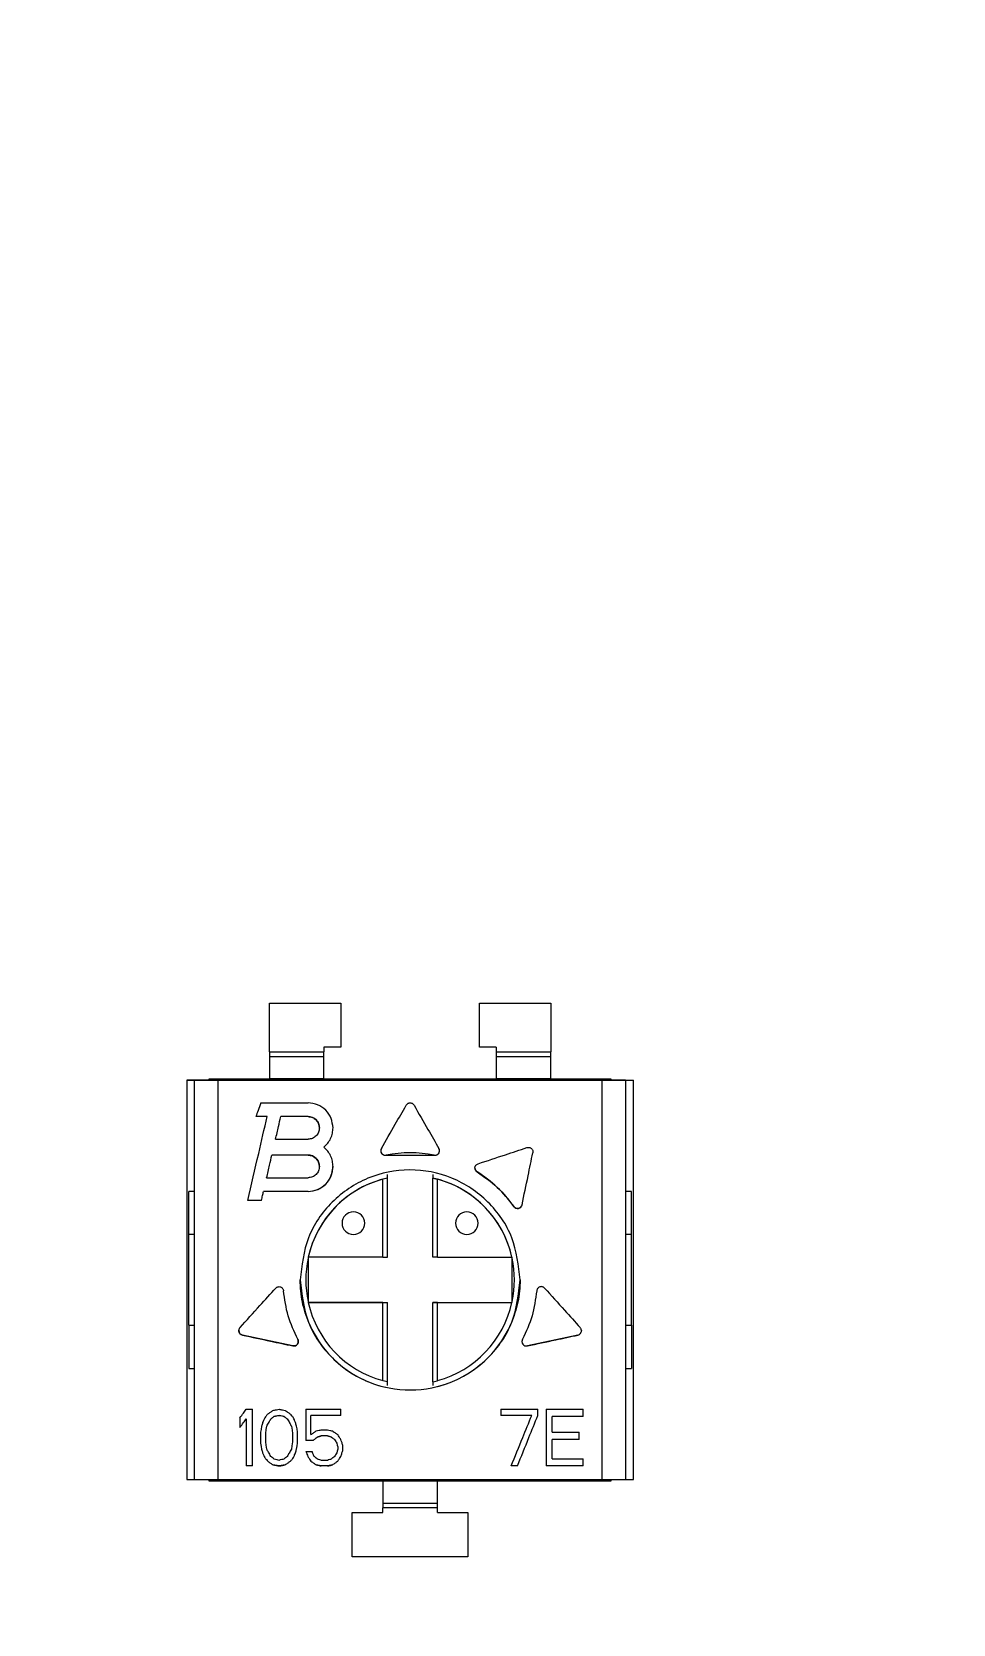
# Model space of a CAD drawing. Header units: millimetres. Extents: x -963 to 6509, y -1367 to 453.
# Drawn here: x 5619.3 to 5629.61, y -299.01 to -281.19 of the extents above; entities that cross this region are included whole.
import ezdxf

# ---------------------------------------------------------------- set-up
doc = ezdxf.new("R2010")
doc.units = ezdxf.units.MM
doc.header["$LTSCALE"] = 0.5
doc.layers.get('0').update_dxf_attribs({"lineweight": 60})

msp = doc.modelspace()

# ---------------------------------------------------------------- hatches: boundary and pattern name
at = {"linetype": 'Continuous', "lineweight": 25}
h = msp.add_hatch(dxfattribs=at)
h.set_pattern_fill('ANSI37', style=0)
edge = h.paths.add_edge_path(flags=0)
edge.add_line((5693.734, -230.456), (5529.734, -230.456))
edge.add_arc((5529.734, -233.456), 3, 90, 180)
edge.add_line((5526.734, -233.456), (5526.734, -347.456))
edge.add_arc((5529.734, -347.456), 3, 180, 270)
edge.add_line((5529.734, -350.456), (5549.734, -350.456))
edge.add_line((5549.734, -350.456), (5549.734, -353.456))
edge.add_line((5549.734, -353.456), (5569.734, -353.456))
edge.add_line((5569.734, -353.456), (5569.734, -350.456))
edge.add_line((5569.734, -350.456), (5653.734, -350.456))
edge.add_line((5653.734, -350.456), (5653.734, -353.456))
edge.add_line((5653.734, -353.456), (5673.734, -353.456))
edge.add_line((5673.734, -353.456), (5673.734, -350.456))
edge.add_line((5673.734, -350.456), (5693.734, -350.456))
edge.add_arc((5693.734, -347.456), 3, 270, 360)
edge.add_line((5696.734, -347.456), (5696.734, -233.456))
edge.add_arc((5693.734, -233.456), 3, 0, 90)
edge = h.paths.add_edge_path(flags=0)
edge.add_arc((5686.734, -340.456), 3.15, 0, 360)
edge = h.paths.add_edge_path(flags=0)
edge.add_arc((5536.734, -340.456), 3.15, 0, 360)
edge = h.paths.add_edge_path(flags=0)
edge.add_arc((5536.734, -240.456), 3.15, 0, 360)
edge = h.paths.add_edge_path(flags=0)
edge.add_arc((5686.734, -240.456), 3.15, 0, 360)
h.paths.add_polyline_path([(5531.734, -245.456), (5541.734, -245.456), (5541.734, -235.456), (5681.734, -235.456), (5681.734, -245.456), (5691.734, -245.456), (5691.734, -335.456), (5681.734, -335.456), (5681.734, -345.456), (5541.734, -345.456), (5541.734, -335.456), (5531.734, -335.456)], flags=0)

# ---------------------------------------------------------------- linework, layer by layer
at = {"color": 7, "linetype": 'Continuous', "lineweight": 25}
for p, q in [((5621.957, -292.062), (5622.758, -292.062)), ((5621.957, -292.608), (5621.957, -292.062)), ((5622.758, -292.062), (5622.758, -292.557)), ((5624.307, -292.062), (5625.107, -292.062)), ((5624.307, -292.557), (5624.307, -292.062)), ((5625.107, -292.062), (5625.107, -292.608)), ((5621.957, -292.608), (5622.567, -292.608)), ((5621.957, -292.608), (5621.957, -292.659)), ((5622.758, -292.557), (5622.567, -292.557)), ((5622.567, -292.557), (5622.567, -292.608)), ((5622.567, -292.659), (5622.567, -292.608)), ((5624.497, -292.557), (5624.307, -292.557)), ((5624.497, -292.557), (5624.497, -292.608)), ((5624.497, -292.608), (5625.107, -292.608)), ((5624.497, -292.608), (5624.497, -292.659)), ((5625.107, -292.659), (5625.107, -292.608)), ((5621.957, -292.659), (5622.567, -292.659)), ((5621.957, -292.659), (5621.957, -292.91)), ((5622.567, -292.91), (5622.567, -292.659)), ((5624.497, -292.659), (5625.107, -292.659)), ((5624.497, -292.659), (5624.497, -292.91)), ((5625.107, -292.91), (5625.107, -292.659)), ((5621.119, -292.925), (5621.033, -292.925)), ((5621.033, -292.925), (5621.15, -292.925)), ((5621.033, -292.925), (5621.033, -297.396)), ((5621.119, -297.396), (5621.119, -292.925)), ((5621.384, -292.925), (5621.119, -292.925)), ((5621.15, -292.925), (5621.246, -292.925)), ((5621.246, -292.925), (5621.364, -292.925)), ((5621.284, -292.925), (5621.284, -292.91)), ((5621.284, -292.91), (5622.707, -292.91)), ((5621.284, -292.91), (5625.78, -292.91)), ((5621.364, -292.925), (5625.701, -292.925)), ((5621.384, -297.396), (5621.384, -292.925)), ((5625.681, -292.925), (5621.384, -292.925)), ((5622.567, -292.91), (5621.957, -292.91)), ((5622.707, -292.91), (5622.707, -292.925)), ((5622.707, -292.91), (5624.358, -292.91)), ((5624.358, -292.91), (5625.78, -292.91)), ((5624.358, -292.925), (5624.358, -292.91)), ((5625.107, -292.91), (5624.497, -292.91)), ((5625.681, -297.396), (5625.681, -292.925)), ((5625.945, -292.925), (5625.681, -292.925)), ((5625.701, -292.925), (5625.818, -292.925)), ((5625.78, -292.91), (5625.78, -292.925)), ((5625.818, -292.925), (5625.915, -292.925)), ((5625.915, -292.925), (5626.032, -292.925)), ((5625.945, -292.925), (5625.945, -297.396)), ((5625.945, -292.925), (5626.032, -292.925)), ((5626.032, -297.396), (5626.032, -292.925)), ((5621.932, -293.332), (5621.805, -293.332)), ((5621.932, -293.332), (5621.805, -293.332)), ((5621.861, -293.179), (5622.389, -293.179)), ((5622.389, -293.332), (5622.084, -293.332)), ((5622.389, -293.332), (5622.084, -293.332)), ((5622.026, -293.586), (5622.389, -293.586)), ((5622.389, -293.763), (5621.985, -293.763)), ((5622.389, -293.763), (5621.985, -293.763)), ((5623.264, -293.764), (5623.801, -293.764)), ((5623.278, -294.02), (5623.225, -294.033)), ((5623.225, -294.907), (5623.225, -294.033)), ((5623.278, -294.02), (5623.278, -293.979)), ((5623.278, -294.02), (5623.278, -294.02)), ((5623.278, -294.907), (5623.278, -294.02)), ((5623.786, -293.979), (5623.786, -294.02)), ((5623.786, -294.02), (5623.84, -294.033)), ((5623.786, -294.02), (5623.786, -294.02)), ((5623.786, -294.907), (5623.786, -294.02)), ((5623.84, -294.907), (5623.84, -294.033)), ((5621.056, -294.652), (5621.056, -294.17)), ((5621.119, -294.17), (5621.056, -294.17)), ((5622.389, -294.17), (5621.891, -294.17)), ((5622.389, -294.17), (5621.891, -294.17)), ((5626.009, -294.17), (5625.945, -294.17)), ((5626.009, -294.652), (5626.009, -294.17)), ((5621.867, -294.271), (5621.715, -294.271)), ((5621.867, -294.271), (5621.715, -294.271)), ((5621.119, -294.652), (5621.056, -294.652)), ((5621.056, -295.668), (5621.056, -294.652)), ((5626.009, -294.652), (5625.945, -294.652)), ((5626.009, -295.668), (5626.009, -294.652)), ((5622.389, -294.907), (5622.389, -294.918)), ((5622.389, -294.907), (5622.392, -294.907)), ((5622.389, -294.918), (5622.389, -295.403)), ((5623.225, -294.907), (5622.392, -294.907)), ((5623.225, -294.907), (5623.278, -294.907)), ((5623.84, -294.907), (5623.786, -294.907)), ((5623.84, -294.907), (5624.673, -294.907)), ((5624.673, -294.907), (5624.675, -294.907)), ((5624.675, -294.918), (5624.675, -294.907)), ((5624.675, -295.403), (5624.675, -294.918)), ((5622.389, -295.403), (5622.389, -295.414)), ((5622.389, -295.414), (5622.392, -295.414)), ((5622.389, -295.414), (5623.278, -295.414)), ((5623.225, -295.414), (5622.392, -295.414)), ((5623.225, -295.414), (5623.278, -295.414)), ((5623.225, -296.288), (5623.225, -295.414)), ((5623.278, -296.301), (5623.278, -295.414)), ((5623.84, -295.414), (5623.786, -295.414)), ((5623.786, -296.301), (5623.786, -295.414)), ((5623.786, -295.414), (5624.673, -295.414)), ((5623.84, -296.288), (5623.84, -295.414)), ((5623.84, -295.414), (5624.673, -295.414)), ((5624.673, -295.414), (5624.675, -295.414)), ((5624.675, -295.414), (5624.675, -295.403)), ((5621.056, -295.668), (5621.119, -295.668)), ((5621.056, -295.668), (5621.056, -296.151)), ((5625.945, -295.668), (5626.009, -295.668)), ((5626.009, -295.668), (5626.009, -296.151)), ((5622.219, -295.898), (5621.655, -295.778)), ((5625.409, -295.778), (5624.845, -295.898)), ((5625.449, -295.728), (5625.449, -295.731)), ((5621.056, -296.151), (5621.119, -296.151)), ((5625.945, -296.151), (5626.009, -296.151)), ((5623.278, -296.301), (5623.225, -296.288)), ((5623.278, -296.342), (5623.278, -296.301)), ((5623.786, -296.301), (5623.84, -296.288)), ((5623.786, -296.301), (5623.786, -296.342)), ((5621.627, -296.703), (5621.627, -296.811)), ((5621.696, -296.608), (5621.766, -296.608)), ((5621.696, -296.716), (5621.696, -297.243)), ((5621.766, -297.243), (5621.766, -296.608)), ((5622.065, -296.676), (5622.007, -296.689)), ((5622.123, -296.689), (5622.065, -296.676)), ((5622.365, -296.608), (5622.756, -296.608)), ((5622.365, -296.608), (5622.365, -296.959)), ((5622.422, -296.892), (5622.422, -296.676)), ((5622.756, -296.676), (5622.422, -296.676)), ((5622.756, -296.676), (5622.422, -296.676)), ((5622.756, -296.676), (5622.756, -296.608)), ((5624.548, -296.608), (5624.963, -296.608)), ((5624.548, -296.608), (5624.548, -296.676)), ((5624.894, -296.676), (5624.548, -296.676)), ((5624.894, -296.676), (5624.548, -296.676)), ((5624.963, -296.676), (5624.963, -296.608)), ((5625.055, -296.608), (5625.47, -296.608)), ((5625.055, -296.608), (5625.055, -297.243)), ((5625.124, -296.865), (5625.124, -296.689)), ((5625.47, -296.689), (5625.124, -296.689)), ((5625.47, -296.689), (5625.124, -296.689)), ((5625.47, -296.689), (5625.47, -296.608)), ((5621.858, -296.865), (5621.858, -296.987)), ((5621.915, -296.973), (5621.915, -296.878)), ((5622.215, -296.878), (5622.215, -296.973)), ((5622.272, -296.987), (5622.272, -296.865)), ((5622.537, -296.905), (5622.491, -296.919)), ((5622.537, -296.838), (5622.607, -296.838)), ((5622.607, -296.905), (5622.537, -296.905)), ((5622.607, -296.905), (5622.537, -296.905)), ((5622.653, -296.919), (5622.607, -296.905)), ((5625.124, -296.865), (5625.424, -296.865)), ((5625.424, -296.946), (5625.424, -296.865)), ((5622.445, -296.959), (5622.365, -296.959)), ((5622.445, -296.959), (5622.365, -296.959)), ((5622.365, -297.081), (5622.434, -297.081)), ((5622.722, -297.027), (5622.722, -297.054)), ((5622.779, -297.068), (5622.779, -297.014)), ((5625.124, -297.162), (5625.124, -296.946)), ((5625.424, -296.946), (5625.124, -296.946)), ((5625.424, -296.946), (5625.124, -296.946)), ((5621.766, -297.243), (5621.696, -297.243)), ((5621.766, -297.243), (5621.696, -297.243)), ((5622.065, -297.243), (5621.996, -297.23)), ((5622.134, -297.23), (5622.065, -297.243)), ((5622.537, -297.243), (5622.48, -297.23)), ((5622.537, -297.176), (5622.607, -297.176)), ((5622.607, -297.243), (5622.537, -297.243)), ((5622.607, -297.243), (5622.537, -297.243)), ((5622.664, -297.23), (5622.607, -297.243)), ((5624.733, -297.243), (5624.663, -297.243)), ((5624.733, -297.243), (5624.663, -297.243)), ((5625.47, -297.243), (5625.055, -297.243)), ((5625.47, -297.243), (5625.055, -297.243)), ((5625.124, -297.162), (5625.47, -297.162)), ((5625.47, -297.243), (5625.47, -297.162)), ((5621.033, -297.396), (5621.119, -297.396)), ((5621.119, -297.396), (5621.384, -297.396)), ((5621.284, -297.411), (5621.284, -297.396)), ((5622.707, -297.411), (5621.284, -297.411)), ((5622.707, -297.396), (5622.707, -297.411)), ((5624.358, -297.411), (5622.707, -297.411)), ((5623.227, -297.411), (5623.227, -297.662)), ((5623.837, -297.662), (5623.837, -297.411)), ((5624.358, -297.411), (5624.358, -297.396)), ((5625.78, -297.411), (5624.358, -297.411)), ((5625.681, -297.396), (5625.945, -297.396)), ((5625.78, -297.396), (5625.78, -297.411)), ((5625.945, -297.396), (5626.032, -297.396)), ((5622.885, -298.259), (5622.885, -297.764)), ((5622.885, -297.764), (5623.227, -297.764)), ((5623.837, -297.662), (5623.227, -297.662)), ((5623.227, -297.662), (5623.227, -297.713)), ((5623.837, -297.713), (5623.227, -297.713)), ((5623.227, -297.764), (5623.227, -297.713)), ((5623.837, -297.713), (5623.837, -297.662)), ((5623.837, -297.764), (5623.837, -297.713)), ((5623.837, -297.764), (5624.18, -297.764)), ((5624.18, -297.764), (5624.18, -298.259)), ((5624.18, -298.259), (5622.885, -298.259))]:
    msp.add_line(p, q, dxfattribs=at)
at = {"color": 7, "linetype": 'Continuous', "lineweight": 25, "flags": 128}
for points in [[(5621.926, -294.017), (5621.984, -294.017), (5622.042, -294.017), (5622.1, -294.017), (5622.157, -294.017), (5622.215, -294.017), (5622.273, -294.017), (5622.331, -294.017), (5622.389, -294.017)], [(5621.869, -296.797), (5621.863, -296.835), (5621.858, -296.865)], [(5621.915, -296.878), (5621.922, -296.833), (5621.927, -296.797)], [(5622.203, -296.797), (5622.21, -296.843), (5622.215, -296.878)], [(5622.272, -296.865), (5622.266, -296.827), (5622.261, -296.797)], [(5621.858, -296.987), (5621.864, -297.024), (5621.869, -297.054)], [(5621.927, -297.054), (5621.92, -297.009), (5621.915, -296.973)], [(5622.215, -296.973), (5622.208, -297.018), (5622.203, -297.054)], [(5622.261, -297.054), (5622.267, -297.016), (5622.272, -296.987)], [(5622.71, -296.987), (5622.717, -297.009), (5622.722, -297.027)], [(5622.722, -297.054), (5622.715, -297.077), (5622.71, -297.095)], [(5621.384, -297.396), (5621.918, -297.396), (5622.455, -297.396), (5622.993, -297.396), (5623.532, -297.396), (5624.071, -297.396), (5624.61, -297.396), (5625.146, -297.396), (5625.681, -297.396)]]:
    msp.add_lwpolyline(points, dxfattribs=at)
at = {"color": 7, "linetype": 'Continuous', "lineweight": 25}
for centre, radius, start, end in [((5622.389, -293.459), 0.127, 0, 90), ((5623.254, -293.714), 0.0508, 150, 280.8899), ((5623.811, -293.714), 0.0508, 259.1101, 30), ((5622.389, -293.89), 0.127, 0, 90), ((5622.389, -293.89), 0.279, 270, 0), ((5623.532, -295.16), 1.422, 79.1101, 100.8899), ((5623.532, -295.16), 1.168, 102.5559, 167.4823), ((5623.532, -295.16), 1.168, 105.2509, 167.4823), ((5623.532, -295.16), 1.168, 12.5178, 77.4442), ((5623.532, -295.16), 1.168, 12.5178, 74.7491), ((5624.309, -293.908), 0.0508, 179.9999, 238.1973), ((5623.532, -295.16), 1.422, 35.2514, 58.1973), ((5622.897, -294.525), 0.127, 90, 270), ((5622.897, -294.525), 0.127, 270, 90), ((5624.167, -294.525), 0.127, 90, 270), ((5624.167, -294.525), 0.127, 270, 90), ((5624.735, -294.31), 0.0508, 215.2514, 348.2775), ((5622.897, -294.525), 0.127, 180, 270), ((5622.897, -294.525), 0.127, 270, 0), ((5624.167, -294.525), 0.127, 180, 270), ((5624.167, -294.525), 0.127, 270, 0), ((5623.532, -295.16), 1.168, 168.0313, 191.9688), ((5623.532, -295.16), 1.168, 348.0313, 11.9688), ((5623.532, -295.16), 1.168, 192.5178, 254.7491), ((5623.532, -295.16), 1.168, 285.2509, 347.4823), ((5623.532, -295.16), 1.232, 203.2848, 258.1011), ((5623.532, -295.16), 1.232, 281.8989, 336.7156), ((5621.666, -295.728), 0.0508, 180, 257.9375), ((5622.23, -295.849), 0.0508, 257.9375, 27.8573), ((5624.835, -295.849), 0.0508, 152.1427, 282.0625)]:
    msp.add_arc(centre, radius, start, end, dxfattribs=at)
for points, knots in [([(5621.715, -294.271), (5621.756, -294.096), (5621.828, -293.783), (5621.9, -293.469), (5621.932, -293.332)], [0, 0, 0, 0, 0.5599981, 1, 1, 1, 1]), ([(5621.861, -293.179), (5621.85, -293.208), (5621.832, -293.258), (5621.813, -293.309), (5621.805, -293.332)], [0, 0, 0, 0, 0.560004, 1, 1, 1, 1]), ([(5622.026, -293.586), (5622.037, -293.538), (5622.056, -293.454), (5622.076, -293.369), (5622.084, -293.332)], [0, 0, 0, 0, 0.559991, 1, 1, 1, 1]), ([(5622.669, -293.459), (5622.664, -293.422), (5622.656, -293.349), (5622.592, -293.257), (5622.5, -293.192), (5622.426, -293.183), (5622.389, -293.179)], [0, 0, 0, 0, 0.248714, 0.497743, 0.748018, 1, 1, 1, 1]), ([(5622.389, -293.332), (5622.406, -293.334), (5622.439, -293.337), (5622.481, -293.367), (5622.51, -293.409), (5622.514, -293.442), (5622.516, -293.459)], [0, 0, 0, 0, 0.2536457, 0.5019957, 0.749069, 1, 1, 1, 1]), ([(5623.21, -293.688), (5623.262, -293.598), (5623.355, -293.438), (5623.447, -293.277), (5623.488, -293.206)], [0, 0, 0, 0, 0.559996, 1, 1, 1, 1]), ([(5623.576, -293.206), (5623.574, -293.203), (5623.569, -293.195), (5623.558, -293.187), (5623.546, -293.182), (5623.532, -293.18), (5623.519, -293.182), (5623.507, -293.187), (5623.496, -293.195), (5623.491, -293.203), (5623.488, -293.206)], [0, 0, 0, 0, 0.126218, 0.250584, 0.375558, 0.499998, 0.624438, 0.749412, 0.873768, 1, 1, 1, 1]), ([(5623.576, -293.206), (5623.628, -293.296), (5623.721, -293.457), (5623.814, -293.618), (5623.855, -293.688)], [0, 0, 0, 0, 0.559997, 1, 1, 1, 1]), ([(5622.516, -293.459), (5622.514, -293.475), (5622.511, -293.508), (5622.481, -293.55), (5622.44, -293.58), (5622.406, -293.584), (5622.389, -293.586)], [0, 0, 0, 0, 0.249146, 0.4959559, 0.7465476, 1, 1, 1, 1]), ([(5622.567, -293.675), (5622.582, -293.66), (5622.612, -293.632), (5622.644, -293.579), (5622.665, -293.52), (5622.667, -293.479), (5622.669, -293.459)], [0, 0, 0, 0, 0.250937, 0.501447, 0.751068, 1, 1, 1, 1]), ([(5622.669, -293.89), (5622.667, -293.87), (5622.665, -293.829), (5622.644, -293.77), (5622.612, -293.717), (5622.582, -293.689), (5622.567, -293.675)], [0, 0, 0, 0, 0.249025, 0.498712, 0.749235, 1, 1, 1, 1]), ([(5623.21, -293.688), (5623.208, -293.693), (5623.204, -293.702), (5623.203, -293.716), (5623.205, -293.731), (5623.212, -293.744), (5623.222, -293.754), (5623.235, -293.761), (5623.249, -293.765), (5623.259, -293.764), (5623.264, -293.764)], [0, 0, 0, 0, 0.127344, 0.252115, 0.376193, 0.499961, 0.623753, 0.747838, 0.872634, 1, 1, 1, 1]), ([(5623.801, -293.764), (5623.806, -293.764), (5623.816, -293.765), (5623.83, -293.761), (5623.843, -293.754), (5623.853, -293.744), (5623.859, -293.731), (5623.862, -293.716), (5623.861, -293.702), (5623.857, -293.693), (5623.855, -293.688)], [0, 0, 0, 0, 0.127366, 0.252233, 0.376326, 0.50013, 0.623884, 0.747962, 0.872701, 1, 1, 1, 1]), ([(5624.293, -293.86), (5624.395, -293.826), (5624.578, -293.766), (5624.76, -293.706), (5624.84, -293.679)], [0, 0, 0, 0, 0.559997, 1, 1, 1, 1]), ([(5624.84, -293.679), (5624.845, -293.678), (5624.853, -293.676), (5624.867, -293.677), (5624.879, -293.682), (5624.89, -293.689), (5624.899, -293.699), (5624.905, -293.711), (5624.908, -293.725), (5624.906, -293.733), (5624.906, -293.738)], [0, 0, 0, 0, 0.125347, 0.250473, 0.375735, 0.501399, 0.626538, 0.751304, 0.875778, 1, 1, 1, 1]), ([(5621.926, -294.017), (5621.937, -293.97), (5621.957, -293.885), (5621.976, -293.801), (5621.985, -293.763)], [0, 0, 0, 0, 0.560002, 1, 1, 1, 1]), ([(5622.389, -293.763), (5622.406, -293.765), (5622.439, -293.769), (5622.481, -293.799), (5622.51, -293.84), (5622.514, -293.874), (5622.516, -293.89)], [0, 0, 0, 0, 0.2536457, 0.5019957, 0.749069, 1, 1, 1, 1]), ([(5622.389, -294.17), (5622.426, -294.166), (5622.499, -294.157), (5622.592, -294.092), (5622.656, -294), (5622.664, -293.927), (5622.669, -293.89)], [0, 0, 0, 0, 0.2518753, 0.5021641, 0.7512731, 1, 1, 1, 1]), ([(5622.516, -293.89), (5622.514, -293.907), (5622.511, -293.94), (5622.481, -293.982), (5622.44, -294.012), (5622.406, -294.015), (5622.389, -294.017)], [0, 0, 0, 0, 0.2491465, 0.4959569, 0.746549, 1, 1, 1, 1]), ([(5624.282, -293.952), (5624.278, -293.949), (5624.27, -293.943), (5624.262, -293.931), (5624.258, -293.917), (5624.257, -293.902), (5624.261, -293.888), (5624.269, -293.876), (5624.279, -293.866), (5624.288, -293.862), (5624.293, -293.86)], [0, 0, 0, 0, 0.12501, 0.249699, 0.374525, 0.499814, 0.625159, 0.750049, 0.87482, 1, 1, 1, 1]), ([(5624.785, -294.32), (5624.808, -294.212), (5624.848, -294.017), (5624.888, -293.823), (5624.906, -293.738)], [0, 0, 0, 0, 0.56, 1, 1, 1, 1]), ([(5624.764, -295.16), (5624.746, -294.999), (5624.708, -294.676), (5624.422, -294.265), (5624.013, -293.991), (5623.528, -293.897), (5623.045, -293.994), (5622.64, -294.268), (5622.356, -294.677), (5622.319, -294.999), (5622.3, -295.16)], [0, 0, 0, 0, 0.1251627, 0.2501564, 0.3763179, 0.5012382, 0.6255137, 0.7504223, 0.8749774, 1, 1, 1, 1]), ([(5624.282, -293.952), (5624.36, -294.006), (5624.517, -294.114), (5624.635, -294.264), (5624.694, -294.339)], [0, 0, 0, 0, 0.499894, 1, 1, 1, 1]), ([(5621.867, -294.271), (5621.872, -294.252), (5621.88, -294.219), (5621.887, -294.185), (5621.891, -294.17)], [0, 0, 0, 0, 0.559998, 1, 1, 1, 1]), ([(5624.785, -294.32), (5624.784, -294.325), (5624.781, -294.335), (5624.772, -294.346), (5624.76, -294.355), (5624.746, -294.361), (5624.731, -294.361), (5624.717, -294.358), (5624.703, -294.351), (5624.697, -294.343), (5624.694, -294.339)], [0, 0, 0, 0, 0.124279, 0.248753, 0.373642, 0.498928, 0.624478, 0.749727, 0.874853, 1, 1, 1, 1]), ([(5621.628, -295.694), (5621.702, -295.612), (5621.835, -295.465), (5621.968, -295.317), (5622.027, -295.252)], [0, 0, 0, 0, 0.5599975, 1, 1, 1, 1]), ([(5622.027, -295.252), (5622.03, -295.249), (5622.038, -295.242), (5622.051, -295.237), (5622.066, -295.235), (5622.081, -295.238), (5622.094, -295.244), (5622.105, -295.255), (5622.113, -295.268), (5622.114, -295.277), (5622.115, -295.282)], [0, 0, 0, 0, 0.124702, 0.249607, 0.374994, 0.500671, 0.626109, 0.751124, 0.875779, 1, 1, 1, 1]), ([(5622.275, -295.825), (5622.234, -295.739), (5622.154, -295.566), (5622.128, -295.377), (5622.115, -295.282)], [0, 0, 0, 0, 0.499952, 1, 1, 1, 1]), ([(5622.3, -295.16), (5622.319, -295.322), (5622.356, -295.645), (5622.642, -296.056), (5623.051, -296.33), (5623.536, -296.424), (5624.019, -296.327), (5624.424, -296.053), (5624.709, -295.644), (5624.746, -295.322), (5624.764, -295.16)], [0, 0, 0, 0, 0.125162, 0.250156, 0.376312, 0.501231, 0.625508, 0.750423, 0.874977, 1, 1, 1, 1]), ([(5622.401, -295.647), (5622.372, -295.569), (5622.313, -295.412), (5622.305, -295.244), (5622.3, -295.16)], [0, 0, 0, 0, 0.500001, 1, 1, 1, 1]), ([(5624.764, -295.16), (5624.76, -295.244), (5624.751, -295.412), (5624.693, -295.569), (5624.664, -295.647)], [0, 0, 0, 0, 0.500026, 1, 1, 1, 1]), ([(5624.949, -295.282), (5624.936, -295.377), (5624.91, -295.566), (5624.83, -295.739), (5624.79, -295.825)], [0, 0, 0, 0, 0.500051, 1, 1, 1, 1]), ([(5625.038, -295.252), (5625.034, -295.249), (5625.027, -295.242), (5625.013, -295.237), (5624.998, -295.235), (5624.984, -295.238), (5624.97, -295.244), (5624.96, -295.255), (5624.952, -295.267), (5624.95, -295.277), (5624.949, -295.282)], [0, 0, 0, 0, 0.127177, 0.2523, 0.376912, 0.501034, 0.624848, 0.74894, 0.873563, 1, 1, 1, 1]), ([(5625.038, -295.252), (5625.112, -295.335), (5625.245, -295.482), (5625.378, -295.629), (5625.436, -295.694)], [0, 0, 0, 0, 0.560001, 1, 1, 1, 1]), ([(5621.655, -295.778), (5621.651, -295.777), (5621.642, -295.774), (5621.631, -295.766), (5621.623, -295.756), (5621.617, -295.744), (5621.615, -295.731), (5621.616, -295.717), (5621.62, -295.705), (5621.625, -295.698), (5621.628, -295.694)], [0, 0, 0, 0, 0.126445, 0.25159, 0.376625, 0.50235, 0.627357, 0.751508, 0.87552, 1, 1, 1, 1]), ([(5621.655, -295.778), (5621.76, -295.8), (5621.948, -295.841), (5622.136, -295.881), (5622.219, -295.898)], [0, 0, 0, 0, 0.559989, 1, 1, 1, 1]), ([(5622.275, -295.825), (5622.277, -295.829), (5622.28, -295.838), (5622.281, -295.853), (5622.278, -295.867), (5622.271, -295.88), (5622.261, -295.89), (5622.248, -295.897), (5622.234, -295.9), (5622.224, -295.899), (5622.219, -295.898)], [0, 0, 0, 0, 0.124717, 0.249156, 0.373618, 0.498573, 0.624073, 0.749106, 0.874205, 1, 1, 1, 1]), ([(5624.79, -295.825), (5624.788, -295.83), (5624.784, -295.838), (5624.783, -295.853), (5624.787, -295.867), (5624.794, -295.88), (5624.804, -295.89), (5624.817, -295.897), (5624.831, -295.9), (5624.84, -295.899), (5624.845, -295.898)], [0, 0, 0, 0, 0.127548, 0.251485, 0.375398, 0.498795, 0.622684, 0.7471, 0.871622, 1, 1, 1, 1]), ([(5624.845, -295.898), (5624.951, -295.876), (5625.139, -295.836), (5625.327, -295.796), (5625.409, -295.778)], [0, 0, 0, 0, 0.56, 1, 1, 1, 1]), ([(5625.409, -295.778), (5625.414, -295.777), (5625.422, -295.774), (5625.433, -295.766), (5625.442, -295.756), (5625.448, -295.744), (5625.45, -295.731), (5625.449, -295.718), (5625.445, -295.705), (5625.439, -295.698), (5625.436, -295.694)], [0, 0, 0, 0, 0.128407, 0.25307, 0.37777, 0.502326, 0.626169, 0.749945, 0.873496, 1, 1, 1, 1]), ([(5621.627, -296.703), (5621.64, -296.685), (5621.663, -296.654), (5621.686, -296.622), (5621.696, -296.608)], [0, 0, 0, 0, 0.5600035, 1, 1, 1, 1]), ([(5621.627, -296.811), (5621.64, -296.793), (5621.663, -296.762), (5621.686, -296.73), (5621.696, -296.716)], [0, 0, 0, 0, 0.559996, 1, 1, 1, 1]), ([(5621.904, -296.703), (5621.899, -296.713), (5621.892, -296.731), (5621.884, -296.749), (5621.881, -296.757)], [0, 0, 0, 0, 0.559997, 1, 1, 1, 1]), ([(5621.938, -296.662), (5621.932, -296.67), (5621.92, -296.683), (5621.909, -296.697), (5621.904, -296.703)], [0, 0, 0, 0, 0.560009, 1, 1, 1, 1]), ([(5621.927, -296.797), (5621.935, -296.782), (5621.951, -296.755), (5621.966, -296.728), (5621.973, -296.716)], [0, 0, 0, 0, 0.560015, 1, 1, 1, 1]), ([(5621.938, -296.662), (5621.949, -296.655), (5621.968, -296.641), (5621.988, -296.628), (5621.996, -296.622)], [0, 0, 0, 0, 0.56003, 1, 1, 1, 1]), ([(5621.973, -296.716), (5621.979, -296.711), (5621.991, -296.702), (5622.002, -296.693), (5622.007, -296.689)], [0, 0, 0, 0, 0.5599451, 1, 1, 1, 1]), ([(5621.996, -296.622), (5622.009, -296.619), (5622.032, -296.615), (5622.055, -296.61), (5622.065, -296.608)], [0, 0, 0, 0, 0.560039, 1, 1, 1, 1]), ([(5622.007, -296.689), (5622.018, -296.687), (5622.037, -296.682), (5622.057, -296.678), (5622.065, -296.676)], [0, 0, 0, 0, 0.56006, 1, 1, 1, 1]), ([(5622.065, -296.608), (5622.078, -296.611), (5622.101, -296.615), (5622.124, -296.62), (5622.134, -296.622)], [0, 0, 0, 0, 0.560036, 1, 1, 1, 1]), ([(5622.065, -296.676), (5622.076, -296.678), (5622.095, -296.683), (5622.114, -296.687), (5622.123, -296.689)], [0, 0, 0, 0, 0.559997, 1, 1, 1, 1]), ([(5622.123, -296.689), (5622.129, -296.694), (5622.141, -296.703), (5622.152, -296.712), (5622.157, -296.716)], [0, 0, 0, 0, 0.560043, 1, 1, 1, 1]), ([(5622.134, -296.622), (5622.145, -296.629), (5622.164, -296.643), (5622.183, -296.656), (5622.192, -296.662)], [0, 0, 0, 0, 0.5600249, 1, 1, 1, 1]), ([(5622.157, -296.716), (5622.166, -296.731), (5622.181, -296.758), (5622.197, -296.785), (5622.203, -296.797)], [0, 0, 0, 0, 0.560008, 1, 1, 1, 1]), ([(5622.226, -296.703), (5622.22, -296.695), (5622.208, -296.682), (5622.197, -296.668), (5622.192, -296.662)], [0, 0, 0, 0, 0.559961, 1, 1, 1, 1]), ([(5622.249, -296.757), (5622.245, -296.747), (5622.237, -296.729), (5622.23, -296.711), (5622.226, -296.703)], [0, 0, 0, 0, 0.559998, 1, 1, 1, 1]), ([(5624.663, -297.243), (5624.706, -297.137), (5624.783, -296.948), (5624.86, -296.759), (5624.894, -296.676)], [0, 0, 0, 0, 0.560001, 1, 1, 1, 1]), ([(5624.733, -297.243), (5624.776, -297.137), (5624.852, -296.948), (5624.929, -296.759), (5624.963, -296.676)], [0, 0, 0, 0, 0.559999, 1, 1, 1, 1]), ([(5621.881, -296.757), (5621.879, -296.764), (5621.875, -296.778), (5621.871, -296.791), (5621.869, -296.797)], [0, 0, 0, 0, 0.560001, 1, 1, 1, 1]), ([(5622.261, -296.797), (5622.259, -296.79), (5622.255, -296.776), (5622.251, -296.763), (5622.249, -296.757)], [0, 0, 0, 0, 0.560028, 1, 1, 1, 1]), ([(5622.422, -296.892), (5622.433, -296.884), (5622.452, -296.871), (5622.471, -296.857), (5622.48, -296.851)], [0, 0, 0, 0, 0.560026, 1, 1, 1, 1]), ([(5622.445, -296.959), (5622.454, -296.952), (5622.469, -296.938), (5622.485, -296.925), (5622.491, -296.919)], [0, 0, 0, 0, 0.560001, 1, 1, 1, 1]), ([(5622.48, -296.851), (5622.491, -296.849), (5622.51, -296.844), (5622.529, -296.84), (5622.537, -296.838)], [0, 0, 0, 0, 0.559981, 1, 1, 1, 1]), ([(5622.491, -296.919), (5622.5, -296.916), (5622.515, -296.912), (5622.531, -296.907), (5622.537, -296.905)], [0, 0, 0, 0, 0.559998, 1, 1, 1, 1]), ([(5622.607, -296.838), (5622.617, -296.84), (5622.637, -296.845), (5622.656, -296.849), (5622.664, -296.851)], [0, 0, 0, 0, 0.559969, 1, 1, 1, 1]), ([(5622.607, -296.905), (5622.615, -296.908), (5622.631, -296.912), (5622.646, -296.917), (5622.653, -296.919)], [0, 0, 0, 0, 0.560005, 1, 1, 1, 1]), ([(5622.653, -296.919), (5622.659, -296.924), (5622.671, -296.933), (5622.682, -296.942), (5622.687, -296.946)], [0, 0, 0, 0, 0.559961, 1, 1, 1, 1]), ([(5622.664, -296.851), (5622.675, -296.859), (5622.694, -296.872), (5622.713, -296.886), (5622.722, -296.892)], [0, 0, 0, 0, 0.560019, 1, 1, 1, 1]), ([(5622.756, -296.946), (5622.75, -296.936), (5622.738, -296.918), (5622.727, -296.9), (5622.722, -296.892)], [0, 0, 0, 0, 0.559974, 1, 1, 1, 1]), ([(5621.869, -297.054), (5621.871, -297.062), (5621.875, -297.075), (5621.879, -297.089), (5621.881, -297.095)], [0, 0, 0, 0, 0.559979, 1, 1, 1, 1]), ([(5621.881, -297.095), (5621.885, -297.105), (5621.893, -297.123), (5621.9, -297.141), (5621.904, -297.149)], [0, 0, 0, 0, 0.559992, 1, 1, 1, 1]), ([(5621.973, -297.135), (5621.964, -297.12), (5621.949, -297.093), (5621.934, -297.066), (5621.927, -297.054)], [0, 0, 0, 0, 0.560008, 1, 1, 1, 1]), ([(5622.203, -297.054), (5622.195, -297.069), (5622.179, -297.096), (5622.164, -297.123), (5622.157, -297.135)], [0, 0, 0, 0, 0.559988, 1, 1, 1, 1]), ([(5622.226, -297.149), (5622.231, -297.139), (5622.238, -297.121), (5622.246, -297.103), (5622.249, -297.095)], [0, 0, 0, 0, 0.559991, 1, 1, 1, 1]), ([(5622.249, -297.095), (5622.252, -297.087), (5622.255, -297.074), (5622.259, -297.06), (5622.261, -297.054)], [0, 0, 0, 0, 0.5600055, 1, 1, 1, 1]), ([(5622.365, -297.081), (5622.369, -297.091), (5622.377, -297.109), (5622.384, -297.127), (5622.388, -297.135)], [0, 0, 0, 0, 0.560031, 1, 1, 1, 1]), ([(5622.457, -297.135), (5622.453, -297.125), (5622.445, -297.107), (5622.437, -297.089), (5622.434, -297.081)], [0, 0, 0, 0, 0.559998, 1, 1, 1, 1]), ([(5622.687, -296.946), (5622.692, -296.954), (5622.699, -296.967), (5622.707, -296.981), (5622.71, -296.987)], [0, 0, 0, 0, 0.559991, 1, 1, 1, 1]), ([(5622.71, -297.095), (5622.706, -297.102), (5622.698, -297.116), (5622.691, -297.129), (5622.687, -297.135)], [0, 0, 0, 0, 0.559985, 1, 1, 1, 1]), ([(5622.779, -297.014), (5622.775, -297.001), (5622.767, -296.978), (5622.76, -296.956), (5622.756, -296.946)], [0, 0, 0, 0, 0.559994, 1, 1, 1, 1]), ([(5622.756, -297.135), (5622.761, -297.123), (5622.768, -297.1), (5622.776, -297.077), (5622.779, -297.068)], [0, 0, 0, 0, 0.56001, 1, 1, 1, 1]), ([(5621.904, -297.149), (5621.91, -297.156), (5621.922, -297.17), (5621.933, -297.183), (5621.938, -297.189)], [0, 0, 0, 0, 0.560026, 1, 1, 1, 1]), ([(5621.938, -297.189), (5621.949, -297.197), (5621.968, -297.21), (5621.988, -297.224), (5621.996, -297.23)], [0, 0, 0, 0, 0.5600382, 1, 1, 1, 1]), ([(5622.007, -297.162), (5622.001, -297.157), (5621.99, -297.148), (5621.978, -297.139), (5621.973, -297.135)], [0, 0, 0, 0, 0.5599265, 1, 1, 1, 1]), ([(5621.996, -297.23), (5622.009, -297.232), (5622.032, -297.237), (5622.055, -297.241), (5622.065, -297.243)], [0, 0, 0, 0, 0.560041, 1, 1, 1, 1]), ([(5622.007, -297.162), (5622.018, -297.165), (5622.037, -297.169), (5622.057, -297.174), (5622.065, -297.176)], [0, 0, 0, 0, 0.56006, 1, 1, 1, 1]), ([(5622.065, -297.176), (5622.076, -297.173), (5622.095, -297.169), (5622.114, -297.164), (5622.123, -297.162)], [0, 0, 0, 0, 0.559989, 1, 1, 1, 1]), ([(5622.065, -297.243), (5622.078, -297.241), (5622.101, -297.236), (5622.124, -297.232), (5622.134, -297.23)], [0, 0, 0, 0, 0.560038, 1, 1, 1, 1]), ([(5622.157, -297.135), (5622.151, -297.14), (5622.139, -297.149), (5622.128, -297.158), (5622.123, -297.162)], [0, 0, 0, 0, 0.5600032, 1, 1, 1, 1]), ([(5622.134, -297.23), (5622.145, -297.222), (5622.164, -297.209), (5622.183, -297.195), (5622.192, -297.189)], [0, 0, 0, 0, 0.560033, 1, 1, 1, 1]), ([(5622.192, -297.189), (5622.198, -297.182), (5622.21, -297.168), (5622.221, -297.155), (5622.226, -297.149)], [0, 0, 0, 0, 0.559973, 1, 1, 1, 1]), ([(5622.388, -297.135), (5622.394, -297.145), (5622.406, -297.163), (5622.417, -297.181), (5622.422, -297.189)], [0, 0, 0, 0, 0.560025, 1, 1, 1, 1]), ([(5622.422, -297.189), (5622.433, -297.197), (5622.452, -297.21), (5622.471, -297.224), (5622.48, -297.23)], [0, 0, 0, 0, 0.560026, 1, 1, 1, 1]), ([(5622.491, -297.162), (5622.485, -297.157), (5622.473, -297.148), (5622.462, -297.139), (5622.457, -297.135)], [0, 0, 0, 0, 0.559934, 1, 1, 1, 1]), ([(5622.48, -297.23), (5622.491, -297.232), (5622.51, -297.237), (5622.529, -297.241), (5622.537, -297.243)], [0, 0, 0, 0, 0.559977, 1, 1, 1, 1]), ([(5622.491, -297.162), (5622.5, -297.165), (5622.515, -297.169), (5622.531, -297.174), (5622.537, -297.176)], [0, 0, 0, 0, 0.560008, 1, 1, 1, 1]), ([(5622.607, -297.176), (5622.615, -297.173), (5622.631, -297.169), (5622.646, -297.164), (5622.653, -297.162)], [0, 0, 0, 0, 0.559994, 1, 1, 1, 1]), ([(5622.607, -297.243), (5622.617, -297.241), (5622.637, -297.236), (5622.656, -297.232), (5622.664, -297.23)], [0, 0, 0, 0, 0.5599722, 1, 1, 1, 1]), ([(5622.687, -297.135), (5622.681, -297.14), (5622.669, -297.149), (5622.658, -297.158), (5622.653, -297.162)], [0, 0, 0, 0, 0.559936, 1, 1, 1, 1]), ([(5622.664, -297.23), (5622.675, -297.222), (5622.694, -297.209), (5622.713, -297.195), (5622.722, -297.189)], [0, 0, 0, 0, 0.560019, 1, 1, 1, 1]), ([(5622.722, -297.189), (5622.728, -297.179), (5622.74, -297.161), (5622.751, -297.143), (5622.756, -297.135)], [0, 0, 0, 0, 0.559984, 1, 1, 1, 1])]:
    msp.add_open_spline(points, degree=3, knots=knots, dxfattribs=at)

doc.saveas('drawing.dxf')
